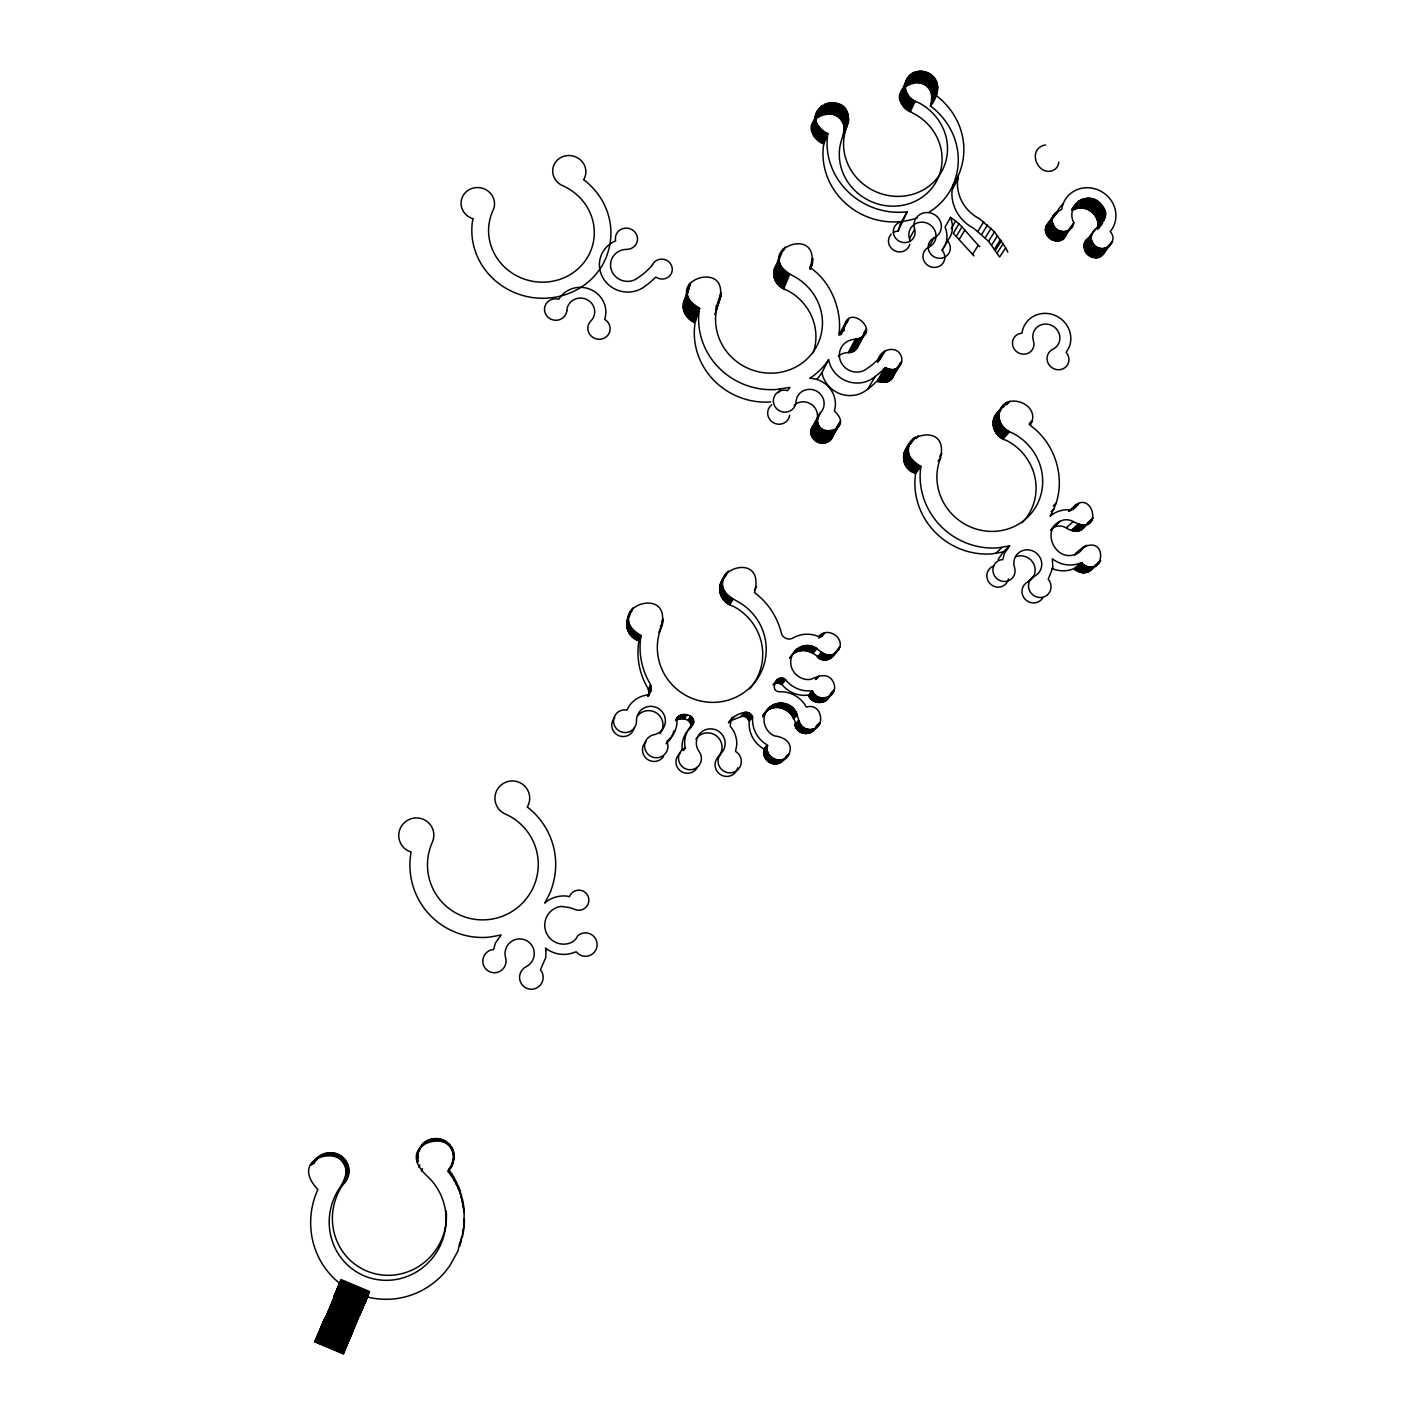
<?xml version="1.0" encoding="UTF-8"?>
<svg xmlns="http://www.w3.org/2000/svg" width="1425" height="1425" viewBox="0 0 1425 1425"><rect width="100%" height="100%" fill="white"/><g stroke="black" fill="none" stroke-linecap="round" stroke-linejoin="round"><path stroke-width="1.5" d="M460.132 1193.384L460.132 1190.516L454.237 1177.656L448.465 1169.284L448.18 1171.617C457.461 1183.178 462.858 1197.677 464.194 1212.408L460.132 1190.516M366.92 1296.857A78.696 76.523 -64.5 0 0 374.828 1298.478L378.961 1298.959A78.5 76.327 -64.5 0 0 445.259 1271.741L447.486 1268.82A16.815 16.316 -70.9 0 1 449.463 1266.38L458.013 1250.901L459.83 1242.137M459.812 1246.305L464.123 1227.103L464.105 1209.077M343.585 1286.187A78.696 76.523 -64.5 0 1 317.49 1190.285L317.917 1189.572C280.44 1149.904 370.09 1140.338 339.809 1187.72A59.797 58.14 -64.5 0 0 352.171 1268.891A59.797 58.14 -64.5 0 0 432.648 1257.794A59.797 58.14 -64.5 0 0 426.734 1175.732C387.012 1137.952 475.344 1123.47 448.18 1171.617M453.542 1160.146C458.886 1139.038 425.808 1129.704 419.039 1150.26M417.169 1161.642L418.255 1153.858L417.204 1155.817M446.239 1210.983A58.336 56.733 -64.5 0 1 374.615 1273.647A58.336 56.733 -64.5 0 1 342.73 1184.977C362.573 1164.635 330.832 1139.448 313.892 1161.108M458.387 1188.86L458.44 1186.099M1049.281 222.14C1035.939 232.845 1059.968 250.408 1066.363 234.697M1052.095 220.554C1051.133 214.106 1058.579 211.434 1061.803 209.279A27.627 25.899 31.9 0 1 1098.728 190.166A27.627 25.899 31.9 0 1 1110.788 230.779L1110.164 231.509C1120.032 242.125 1101.472 255.734 1093.545 244.209C1082.252 228.606 1116.879 222.264 1101.935 205.503C1090.553 188.385 1064.475 204.719 1073.809 222.71C1073.328 228.428 1067.325 232.524 1061.803 231.42C1049.691 231.562 1054.482 208.121 1045.54 230.725M641.125 635.692L640.912 636.405A72.034 70.573 30 0 0 650.174 683.875L651.189 689.86L648.322 696.255L649.141 692.301L647.965 688.418A71.197 69.789 30 0 1 638.81 641.482L641.125 635.692C597.574 608.867 676.234 581.222 660.488 629.458A54.738 53.633 30 0 0 691.428 698.108A54.738 53.633 30 0 0 761.431 671.496A54.738 53.633 30 0 0 736.155 600.691C691.178 575.985 767.273 544.403 754.52 592.586C767.843 602.383 777.444 617.096 781.363 633.145C782.539 637.919 788.47 640.555 792.763 638.133A28.785 28.09 37.5 0 1 818.52 636.53C828.958 624.613 849.745 641.553 835.371 653.131C826.144 659.882 819.143 648.197 811.163 645.917C801.26 643.316 790.447 651.652 790.733 661.966C790.358 672.333 800.743 681.203 810.932 679.298C817.576 676.252 827.07 672.493 832.289 680.259C842.317 696.202 817.897 704.769 811.217 690.769A28.785 28.09 37.5 0 1 785.692 679.903C777.248 671.549 767.879 692.532 780.294 691.713A28.927 28.34 40.4 0 1 805.855 706.177L806.372 707.103C823.24 701.777 826.571 731.702 808.723 729.457C797.056 728.656 799.657 714.62 793.369 708.35C786.368 700.762 772.671 701.581 766.988 710.327C760.808 718.77 764.833 731.933 774.416 735.87C781.826 736.689 791.178 740.786 790.234 749.817C787.473 767.933 763.675 759.258 766.632 744.616A28.927 28.34 40.4 0 1 752.649 717.007C748.802 707.94 737.081 714.37 731.72 718.396M1091.372 236.55C1072.01 243.782 1096.021 269.539 1104.785 251.602M1104.785 217.918L1097.41 228.356C1101.454 214.748 1083.891 202.368 1072.33 210.455L1079.188 200.765M456.374 1184.46L456.463 1181.806M839.111 333.432C841.926 311.202 831.701 282.239 810.736 268.078C823.027 221.801 748.57 251.548 792.745 275.684A53.812 51.442 23.3 0 1 817.825 343.995A53.812 51.442 23.3 0 1 749.229 368.843A53.812 51.442 23.3 0 1 718.61 302.545C733.822 256.233 656.854 282.186 699.622 308.334L699.426 309.029A70.805 67.705 23.3 0 0 776.518 389.488L789.931 387.333A25.597 24.581 26.8 0 0 787.758 390.521L787.526 390.593A11.382 10.937 25.6 0 0 773.365 400.3A11.382 10.937 25.6 0 0 786.475 412.092L787.063 412.003A11.382 10.937 25.6 0 0 795.827 403.168L795.934 402.26A14.214 13.662 26.8 0 1 796.058 400.817L797.02 397.379A14.214 13.662 26.8 0 1 817.647 391.75A14.214 13.662 26.8 0 1 820.426 412.751C804.484 440.093 858.099 433.343 834.373 410.952A25.597 24.581 26.8 0 0 810.754 378.391L809.721 378.355L813.479 375.773A70.627 67.527 23.3 0 0 826.055 363.286L828.602 359.688A28.322 27.057 27.7 0 0 846.86 381.152A28.322 27.057 27.7 0 0 874.469 377.091L875.253 376.432A66.868 63.804 26.1 0 0 884.177 368.648C887.152 367.062 892.923 371.872 896.931 368.273C900.725 366.207 902.702 361.469 901.58 357.319C898.142 344.102 878.798 348.876 877.8 361.629M833.126 432.256C833.251 452.562 800.369 439.737 813.889 424.775M1021.832 522.922A53.081 50.819 36.3 0 0 1006.317 440.343C992.815 437.35 987.685 417.133 1000.706 410.151M999.085 415.958C999.566 389.025 1043.528 402.598 1030.239 425.345C1054.874 442.926 1065.971 477.197 1055.23 505.697A15.069 14.375 39.8 0 0 1054.126 508.191L1050.118 516.277L1051.436 515.12A28.357 27.075 40.7 0 1 1070.959 509.954C1091.995 482.772 1106.067 539.167 1073.239 521.55A13.52 12.914 40.5 0 0 1060.36 521.176C1040.998 529.957 1054.785 561.129 1074.308 554.717A12.843 12.255 40.9 0 0 1082.644 547.627C1109.683 533.68 1103.93 582.38 1080.542 562.982A28.357 27.075 40.7 0 1 1052.327 558.778L1052.861 567.684L1048.194 579.262L1049.691 581.382A11.489 11.008 42 0 1 1045.113 596.398A11.489 11.008 42 0 1 1029.83 591.179A11.489 11.008 42 0 1 1034.425 576.181A14.214 13.627 40.7 0 0 1040.464 558.386A14.214 13.627 40.7 0 0 1022.669 550.584A14.214 13.627 40.7 0 0 1014.529 567.471A11.293 10.83 40.3 0 1 1007.439 581.097A11.293 10.83 40.3 0 1 993.439 573.491A11.293 10.83 40.3 0 1 1000.528 559.865L1002.737 559.687L1004.358 553.417L1009.577 545.918L998.266 547.823A70.662 67.598 36.3 0 1 920.764 467.168L920.96 466.474C878.21 440.343 954.02 413.838 939.645 460.542A53.705 51.371 36.3 0 0 970.959 527.161A53.705 51.371 36.3 0 0 1038.415 501.778A53.705 51.371 36.3 0 0 1012.569 433.093C1005.248 430.635 998.889 424.044 999.085 415.958L993.011 423.385M937.418 90.755L936.278 95.617A69.13 65.033 25.2 0 1 960.379 170.181L959.702 172.443A14.731 13.84 28.1 0 0 958.33 175.631L957.475 181.741A39.74 37.335 28.9 0 0 979.723 218.916L994.508 231.83L1005.676 247.808L999.602 257.034L988.558 241.235L973.934 228.463A39.294 36.961 28.9 0 1 951.936 191.662L953.04 184.805A14.571 13.698 28.1 0 1 954.144 182.471L954.821 180.245A68.364 64.357 25.2 0 0 931.006 106.447L930.383 106.091C937.668 97.702 941.729 82.222 931.148 74.83C926.001 70.858 918.555 70.039 912.819 73.192C899.763 79.782 904.982 99.643 918.217 102.475A52.529 49.412 25.2 0 1 943.19 168.506A52.529 49.412 25.2 0 1 876.713 192.09A52.529 49.412 25.2 0 1 846.361 127.983C859.97 82.988 786.743 108.14 827.765 134.11A69.13 65.033 25.2 0 0 903.414 212.147L907.084 211.791L899.709 225.328M930.383 106.091C941.818 61.881 870.479 90.042 913.14 113.252A51.941 48.913 25.2 0 1 937.81 178.57A51.941 48.913 25.2 0 1 872.064 201.94A51.941 48.913 25.2 0 1 842.068 138.51C856.283 94.317 782.539 118.809 823.864 143.925L827.961 133.451M858.919 342.445C859.026 348.68 852.773 353.311 846.877 352.652A16.672 15.96 27.7 0 0 838.31 356.072M882.164 354.184L880.935 356.125A68.917 65.746 25.6 0 1 867.576 368.167A16.975 16.227 27.7 0 1 840.946 362.093A16.975 16.227 27.7 0 1 853.985 339.364C887.045 335.089 844.74 297.932 844.117 330.636A28.322 27.057 27.7 0 0 839.111 333.414M920.96 466.474L915.723 473.385C897.608 467.827 902.613 446.559 914.743 437.546M789.112 753.95C784.89 759.382 778.531 766.721 770.729 762.945C763.942 760.398 760.416 749.479 767.737 745.257M813.069 353.044A52.832 50.57 23.3 0 0 786.76 290.094C775.521 287.28 769.019 272.228 777.64 263.358M749.639 688.916A54.114 53.028 30 0 0 732.984 606.159C720.801 603.167 714.762 586.441 724.452 577.535M716.062 310.721L716.348 305.716M454.094 1180.203L454.237 1177.656M660.772 625.379L660.577 627.481L663.053 621.193M639.023 640.769C627.926 638.008 622.725 623.01 630.242 614.211M682.272 750.245A25.899 25.525 37.7 0 1 690.697 727.658C692.853 719.554 681.043 716.152 675.806 720.694C677.783 710.897 695.934 713.373 693.405 723.562A26.22 25.81 37.5 0 0 685.176 748.089L683.43 750.637M453.399 1161.304L453.791 1156.94M453.631 1157.812L453.791 1155.8M1067.04 231.527L1066.577 234.074M453.168 1162.462L453.702 1158.08M453.56 1156.655L453.738 1154.678M452.883 1163.602L453.346 1160.342M453.435 1155.497L453.595 1153.538M451.547 1176.106L451.761 1173.666M452.509 1164.706L453.061 1161.446M453.221 1154.339L453.399 1152.415M452.081 1165.81L452.705 1162.533M452.936 1153.217L453.114 1151.329M451.583 1166.861L452.277 1163.602M1105.515 248.449L1105.016 250.996M452.598 1152.112L452.776 1150.242M451.03 1167.894L451.796 1164.635M452.188 1151.026L452.366 1149.191M449.712 1169.854L449.979 1167.556L449.249 1168.429M451.689 1149.975L451.903 1148.158M448.75 1172.187L449.035 1169.836M451.155 1148.96L451.369 1147.161M686.031 297.558C678.728 306.731 686.547 319.574 695.079 322.887A69.522 66.547 23.3 0 0 770.765 401.939M450.532 1147.98L450.781 1146.199M449.873 1147.036L450.122 1145.29M449.142 1146.145L449.409 1144.418M893.831 373.938C893.065 383.254 881.897 382.595 876.5 381.419A65.657 62.736 26.1 0 1 867.754 389.078L866.97 389.72A27.805 26.594 27.7 0 1 839.842 393.71A27.805 26.594 27.7 0 1 821.922 372.637L828.602 359.688M448.358 1145.308L448.643 1143.598M447.521 1144.507L447.842 1142.832M463.107 1229.757L462.555 1236.829M446.648 1143.776L446.969 1142.102M314.854 1341.816L343.282 1353.714L351.067 1335.225L322.602 1323.326L314.854 1341.869L318.434 1334.174M337.155 1290.142L337.868 1288.307L334.75 1295.111L362.947 1306.974L362.288 1308.542L333.984 1296.697L337.422 1288.253L341.109 1279.614L369.467 1291.495L351.761 1333.533L323.35 1321.616L322.869 1322.721L351.316 1334.619L352.118 1332.696M445.722 1143.099L446.078 1141.443M444.76 1142.476L445.134 1140.837M323.065 1323.148L324.918 1318.232L323.35 1321.616M443.745 1141.924L444.155 1140.303M442.712 1141.443L443.139 1139.822M731.078 719.233L730.17 726.233A26.22 25.81 37.5 0 1 736.743 745.061L735.532 751.385L737.687 752.952A11.721 11.543 41.1 0 1 738.186 769.375A11.721 11.543 41.1 0 1 721.727 769.625A11.721 11.543 41.1 0 1 721.228 753.202A14.499 14.286 37.5 0 0 721.21 733.483A14.499 14.286 37.5 0 0 701.456 732.058A14.499 14.286 37.5 0 0 699.158 751.616A11.525 11.364 37.2 0 1 696.789 767.576A11.525 11.364 37.2 0 1 680.74 765.011A11.525 11.364 37.2 0 1 683.127 749.051L685.176 748.089M893.404 232.453A10.901 10.331 26.9 0 1 895.951 231.402L898.088 231.242L899.175 227.305M898.088 231.242L907.084 211.791M915.723 473.385L915.527 474.062A69.861 66.886 36.3 0 0 992.121 553.826L1003.325 551.938L1009.577 545.918M441.643 1141.015L442.088 1139.412M683.394 304.006L688.667 285.891M683.216 307.016L689.629 284.092M687.224 293.461L690.181 283.237M823.864 143.925L823.668 144.584A68.364 64.357 25.2 0 0 898.462 221.783L902.078 221.427A68.186 64.196 25.2 0 0 917.166 217.882M683.288 308.032L690.804 282.417M683.43 309.047L687.545 294.922M683.626 310.027L687.741 295.937M683.893 311.024L688.008 296.934M684.214 311.986L688.346 297.914M684.606 312.93L688.738 298.876M685.051 313.856L689.201 299.82M685.567 314.747L689.718 300.728M686.137 315.62L690.288 301.619M440.557 1140.659L441.037 1139.074M686.743 316.439L690.929 302.456M687.42 317.241L691.606 303.276M688.132 317.989L692.336 304.042M791.587 655.375C799.924 646.451 813.176 651.243 820.283 659.027C829.653 663.427 835.46 653.077 839.752 646.932M688.898 318.701L693.12 304.754M689.718 319.36L693.939 305.431M690.555 319.966L694.812 306.054M691.446 320.536L695.721 306.624M692.372 321.035L696.647 307.141M693.316 321.498L697.609 307.586M694.296 321.89L698.606 307.996M695.293 322.21L699.622 308.334M439.452 1140.392L439.951 1138.807M324.864 1318.374L353.24 1330.059L324.757 1318.481M660.113 629.547L658.956 632.468M418.754 1151.632L420.037 1148.443M716.419 306.731L721.139 292.588M716.383 308.744L721.157 293.603M716.258 309.742L720.961 295.652M438.312 1140.178L438.847 1138.593M715.813 311.701L720.783 296.649M437.172 1140.036L437.724 1138.468M627.356 619.786L630.046 612.465M626.893 621.852L631.026 610.577M629.618 615.066L631.613 609.668M626.768 622.885L628.71 617.595M626.697 623.936L628.639 618.664M630.919 612.412L632.237 608.813M626.697 625.005L628.639 619.733M631.596 611.61L632.932 608.012M812.464 124.278L817.54 110.865M436.032 1139.982L436.62 1138.397M626.768 626.056L628.71 620.801M811.894 128.125L819.161 108.407M811.894 129.105L820.497 106.964M626.893 627.107L628.853 621.852M812.125 131.064L815.937 119.451M817.238 117.064L821.245 106.305M627.107 628.14L629.066 622.903M812.321 132.026L816.293 121.428M818.003 116.458L822.029 105.699M812.588 132.988L816.561 122.39M818.823 115.906L822.866 105.147M627.374 629.173L629.333 623.954M812.927 133.932L816.899 123.334M819.678 115.407L824.612 104.185M813.319 134.841L817.291 124.278M627.695 630.188L629.672 624.969M813.764 135.749L817.736 125.186M821.495 114.57L825.556 103.793M814.281 136.622L818.253 126.059M822.439 114.249L826.5 103.455M823.401 113.964L827.48 103.17M628.104 631.168L630.064 625.967M814.833 137.459L818.823 126.914M815.438 138.278L819.446 127.733M824.38 113.751L828.477 102.956M825.396 113.59L829.493 102.796M628.55 632.13L630.527 626.947M816.115 139.044L820.123 128.517M826.393 113.501L830.508 102.707M816.828 139.775L820.836 129.265M629.066 633.074L631.061 627.891M817.576 140.469L821.602 129.96M827.426 113.466L831.541 102.671M828.442 113.501L832.574 102.707M818.377 141.128L822.403 130.619M829.457 113.59L833.607 102.796M629.654 633.965L631.631 628.799M819.215 141.716L823.258 131.225M830.472 113.733L834.64 102.938M630.277 634.82L632.272 629.672M820.087 142.268L824.131 131.777M831.488 113.947L835.656 103.152M820.996 142.767L825.057 132.276M832.467 114.214L836.653 103.437M434.874 1139.982L435.48 1138.415M630.972 635.657L632.967 630.509M821.922 143.213L826.001 132.721M833.447 114.552L837.633 103.758M822.884 143.604L826.963 133.113M773.828 271.302L782.183 250.07M834.409 114.926L838.613 104.15M631.702 636.423L633.715 631.293M773.65 273.297L783.465 248.484M835.335 115.372L839.539 104.595M773.668 274.295L779.404 259.617M836.243 115.87L840.465 105.094M773.882 276.308L779.493 260.65M783.465 250.818L784.926 247.095M837.098 116.422L841.338 105.646M632.486 637.171L634.499 632.023M774.078 277.287L779.831 262.663M774.345 278.267L780.116 263.661M837.936 117.01L842.193 106.252M774.683 279.229L780.455 264.64M838.737 117.652L842.994 106.911M633.306 637.848L635.336 632.718M775.075 280.173L780.847 265.584M839.503 118.346L843.76 107.605M764.744 712.91C775.681 700.281 796.415 711.449 795.631 727.16C799.407 735.834 813.533 735.442 816.365 726.251M775.521 281.081L781.31 266.528M840.198 119.077L844.473 108.353M776.037 281.972L781.826 267.437M634.178 638.471L636.227 633.359M840.875 119.86L845.15 109.119M776.607 282.827L782.414 268.31M841.48 120.662L845.755 109.939M777.231 283.664L783.038 269.147M842.05 121.499L846.325 110.794M635.087 639.059L637.135 633.947M842.549 122.372L846.842 111.667M777.89 284.448L783.714 269.948M842.994 123.263L847.305 112.575M421.444 1171.012L422.388 1168.696M336.959 1290.676L335.855 1293.348M778.62 285.196L784.462 270.697M843.386 124.189L847.697 113.519M636.031 639.576L638.097 634.463M843.725 125.133L848.035 114.463M779.368 285.891L785.228 271.427M843.992 126.077L848.303 115.425M715.493 312.645L714.691 314.48M844.348 128.018L848.516 116.405M433.734 1140.071L434.376 1138.486M780.188 286.55L786.048 272.086M844.419 128.998L848.73 118.382M636.993 640.039L639.077 634.944M844.437 129.978L848.748 119.362M781.025 287.155L786.921 272.709M844.277 131.937L848.712 120.359M843.208 135.66L848.409 122.301M781.915 287.725L787.811 273.279M339.934 1283.961L338.883 1286.526M638.008 640.431L640.092 635.336M782.824 288.224L788.738 273.796M783.768 288.669L789.699 274.241M335.534 1294.149L331.402 1304L359.296 1315.667M650.922 690.84L647.876 694.901A26.202 25.846 28.6 0 0 626.947 710.149L624.684 709.775A11.507 11.364 24.9 0 0 613.534 721.388A11.507 11.364 24.9 0 0 625.361 732.557A11.507 11.364 24.9 0 0 636.494 720.925A14.499 14.303 28.6 0 1 649.675 706.355A14.499 14.303 28.6 0 1 665.243 718.717A14.499 14.303 28.6 0 1 653.915 734.748A11.721 11.578 31.8 0 0 644.848 748.392A11.721 11.578 31.8 0 0 658.671 757.548A11.721 11.578 31.8 0 0 667.719 743.886L666.847 741.392L671.496 736.939A26.202 25.846 28.6 0 0 676.875 717.897L678.336 716.526M338.313 1287.933L336.407 1292.511M343.282 1353.714L345.473 1348.513M362.288 1308.542L365.904 1299.956L365.121 1301.844M346.382 1346.322L354.469 1327.138L326.503 1315.435L324.455 1320.102M335.712 1294.149L330.938 1305.086L358.833 1316.753M353.222 1330.113L352.688 1331.36L324.312 1319.461M323.582 1321.1L352.011 1332.998L351.298 1334.655M352.705 1331.342L324.686 1318.659M432.577 1140.232L433.253 1138.646M343.318 1353.625L314.943 1341.584M365.815 1300.17L337.422 1288.253M331.277 1304.677L329.727 1308.31M324.562 1320.334L330.475 1306.173L358.37 1317.84M326.503 1315.435L329.549 1308.346L357.461 1320.031M811.27 262.022L812.856 258.352M809.792 267.722L812.945 259.368M809.738 268.719L812.909 261.398M810.219 268.88L812.606 263.411M1051.597 568.29A28.037 26.79 40.7 0 0 1073.488 568.807C1078.476 572.868 1090.25 575.54 1093.438 566.277M323.261 1323.362L323.903 1321.883M810.469 268.987L812.357 264.391M340.183 1283.925L331.544 1303.697L332.114 1302.682M322.638 1324.787L318.951 1333.105M431.454 1140.445L432.149 1138.86M367.614 1296.554L359.243 1315.756L367.899 1296.002M332.043 1302.878L340.094 1284.566M661.556 622.582L663.124 619.056M661.556 623.633L663.124 620.124M418.879 1167.182L419.894 1164.938M334.75 1295.111L334.002 1296.697M324.188 1320.708L323.137 1323.006M660.381 628.514L662.732 623.295M900.725 93.053L907.191 78.517M659.401 631.524L662.465 624.328M900.208 95.903L908.954 76.184M900.155 96.864L910.379 74.848M900.19 97.844L905.107 86.907M900.262 98.824L905.196 87.887M906.158 85.304L911.964 73.69M900.422 99.786L905.338 88.867M907.814 84.271L912.819 73.192M900.618 100.748L905.552 89.846M900.903 101.692L905.837 90.808M908.687 83.826L913.71 72.746M430.332 1140.748L431.062 1139.163M901.223 102.636L906.175 91.752M909.595 83.434L914.618 72.354M910.539 83.095L915.562 72.016M901.615 103.544L906.567 92.678M902.078 104.435L907.012 93.569M911.501 82.828L916.542 71.749M912.463 82.614L917.522 71.535M902.577 105.307L907.529 94.46M913.461 82.472L918.519 71.375M903.147 106.145L908.099 95.297M914.458 82.365L919.535 71.286M903.753 106.946L908.723 96.116M1085.672 524.881L1085.066 526.092M904.412 107.712L909.399 96.882M915.473 82.347L920.568 71.25M916.489 82.365L921.583 71.286M905.124 108.443L910.112 97.63M917.504 82.454L922.616 71.375M905.89 109.137L910.878 98.325M918.502 82.614L923.632 71.517M906.674 109.778L911.679 98.966M919.517 82.81L924.647 71.731M907.511 110.366L912.517 99.572M920.497 83.095L925.644 72.016M908.384 110.918L913.407 100.124M921.458 83.416L926.624 72.337M909.275 111.417L914.316 100.623M429.246 1141.122L429.994 1139.519M778.62 392.659L780.277 389.096M922.42 83.808L927.586 72.728M910.219 111.862L915.242 101.068M923.347 84.235L928.512 73.174M924.237 84.734L929.421 73.672M925.11 85.268L930.293 74.225M925.929 85.874L931.148 74.83M926.731 86.515L931.95 75.472M927.479 87.192L932.698 76.166M928.192 87.922L933.428 76.897M928.851 88.688L934.087 77.68M929.474 89.49L934.711 78.482M930.026 90.327L935.281 79.337M930.543 91.2L935.798 80.21M930.988 92.091L936.243 81.1M428.159 1141.567L428.943 1139.947M931.38 92.999L936.653 82.027M931.718 93.925L936.991 82.971M931.986 94.887L937.258 83.932M932.199 95.831L937.472 84.894M932.36 96.811L937.632 85.874M932.431 97.773L937.721 86.854M932.413 99.714L937.739 87.833M932.306 100.676L937.597 89.793M930.863 105.236L936.546 93.516M417.365 1162.8L418.398 1160.663M952.791 185.642L951.847 187.566A68.186 64.196 25.2 0 1 929.207 212.093M648.428 689.326L650.655 684.802M648.785 690.288L651.011 685.763M427.126 1142.066L427.91 1140.445M649.016 691.285L651.243 686.779M649.141 692.301L651.35 687.812M649.123 693.334L651.332 688.845M647.93 696.469L651.189 689.86M426.111 1142.636L426.93 1140.997M829.207 696.219C826.144 708.474 800.547 700.227 812.464 690.608M417.026 1160.484L418.077 1158.418M416.973 1159.309L418.006 1157.278M425.131 1143.278L425.968 1141.621M838.933 335.053L846.45 321.088M839.913 334.946L847.679 319.912M840.875 333.575L848.142 319.574M840.875 334.145L843.849 328.373M846.61 323.137L848.605 319.253M840.91 334.715L843.885 328.943M416.973 1158.151L418.024 1156.138M424.187 1143.972L425.06 1142.298M417.062 1156.975L418.095 1154.998M423.296 1144.72L424.187 1143.028M720.943 582.647L724.933 575.041M720.231 584.606L726.127 573.313M723.74 578.283L726.803 572.512M719.981 585.622L723.009 579.922M725.485 575.593L727.534 571.746M719.785 586.655L722.813 580.955M725.218 576.822L728.317 571.033M719.661 587.688L722.689 582.006M422.441 1145.522L423.368 1143.812M719.607 588.739L722.618 583.074M719.607 589.79L722.635 584.125M417.436 1154.66L418.469 1152.736M719.678 590.823L722.707 585.194M719.821 591.874L722.849 586.245M848.303 352.581L855.445 339.292M909.506 238.741L914.583 229.3A13.894 13.128 27.5 0 1 922.688 213.216A13.894 13.128 27.5 0 1 940.144 220.875A13.894 13.128 27.5 0 1 934.07 237.85A11.222 10.616 28.3 0 0 929.456 252.154A11.222 10.616 28.3 0 0 944.437 257.302A11.222 10.616 28.3 0 0 949.05 242.998L947.589 240.932L950.635 235.891A25.098 23.708 27.5 0 0 950.493 217.544L945.024 227.109A24.813 23.459 27.5 0 1 945.149 245.26L942.139 250.248L943.582 252.278A11.097 10.509 28.3 0 1 939.022 266.439A11.097 10.509 28.3 0 1 924.202 261.363A11.097 10.509 28.3 0 1 928.779 247.202A13.733 12.985 27.5 0 0 934.782 230.405A13.733 12.985 27.5 0 0 917.54 222.834A13.733 12.985 27.5 0 0 909.506 238.741A10.901 10.331 26.9 0 1 910.005 241.448M848.89 352.563L856.033 339.292M421.657 1146.377L422.584 1144.649M720.035 592.907L723.063 587.278M849.46 352.527L856.621 339.239M850.03 352.456L857.191 339.168M720.302 593.922L723.33 588.311M850.582 352.349L858.331 338.936M851.687 352.064L858.883 338.776M418.095 1152.415L419.128 1150.545M420.909 1147.285L421.853 1145.54M720.64 594.92L723.668 589.327M852.221 351.868L859.97 338.366M811.538 428.587L819.678 413.606M853.254 351.423L860.486 338.117M418.54 1151.329L419.538 1149.476M420.232 1148.247L421.194 1146.466M811.11 430.225L820.426 412.751M853.753 351.156L861.484 337.547M864.138 332.827L866.24 328.979M419.591 1149.227L420.589 1147.428M721.032 595.899L724.078 590.324M810.985 431.347L817.522 418.861M854.697 350.55L866.222 329.549M810.95 431.917L817.451 420.001M855.962 349.446L865.955 331.241M810.967 432.488L817.469 420.589M856.71 348.626L865.634 332.328M721.495 596.861L724.541 591.286M811.074 433.61L817.505 421.159M811.181 434.18L817.683 422.317M722.012 597.788L725.076 592.23M811.306 434.732L817.808 422.887M811.466 435.284L817.968 423.439M811.644 435.836L818.164 423.991M722.6 598.678L725.663 593.121M811.876 436.371L818.627 425.077M812.392 437.404L818.912 425.594M723.223 599.533L726.287 593.993M812.678 437.903L819.215 426.093M952.577 186.479L958.33 175.631M813.016 438.383L819.553 426.592M952.345 188.189L957.974 177.341M723.918 600.353L726.982 594.813M813.354 438.847L819.892 427.055M952.31 189.062L957.849 179.105M813.728 439.292L820.283 427.518M814.12 439.719L820.675 427.945M724.648 601.118L727.73 595.597M814.548 440.129L821.103 428.373M814.975 440.521L821.548 428.765M815.438 440.877L822.011 429.139M725.432 601.849L728.513 596.345M815.919 441.216L822.51 429.477M816.4 441.536L823.009 429.798M726.251 602.526L729.351 597.022M816.917 441.839L823.525 430.101M817.433 442.088L824.06 430.368M817.968 442.338L824.594 430.617M727.124 603.167L730.223 597.663M818.52 442.552L825.146 430.831M928.779 247.202L934.07 237.85M819.072 442.73L825.716 431.027M728.015 603.737L731.15 598.233M819.642 442.89L826.286 431.187M820.212 443.015L826.874 431.312M728.959 604.253L732.094 598.767M820.782 443.122L827.462 431.419M821.352 443.175L828.05 431.472M821.94 443.228L828.637 431.526M729.921 604.717L733.073 599.23M822.528 443.228L829.225 431.526M823.098 443.211L829.831 431.508M823.668 443.157L830.401 431.454M824.256 443.086L830.989 431.383M824.808 442.961L831.577 431.258M825.378 442.837L832.129 431.116M825.93 442.658L832.699 430.956M826.464 442.463L833.251 430.76M826.981 442.249L833.785 430.528M827.498 441.999L834.818 429.994M951.188 228.606L955.605 220.982L950.279 217.188M998.159 559.348L1003.325 551.938M828.477 441.412L840.02 421.533M829.386 440.735L839.877 422.673M830.597 439.559L839.45 424.329M831.292 438.668L839.022 425.398M942.139 250.248L947.589 240.932M877.568 362.093L882.734 353.293M877.925 361.79L884.141 351.708M955.605 220.982L958.883 223.814L953.325 233.308L974.005 255.912M879.082 360.703L885.424 350.746M956.371 236.318L961.964 226.86L958.883 223.814M867.754 389.078L875.253 376.432M959.185 239.525L964.814 230.102L961.964 226.86M885.281 367.436L877.818 380.386L885.513 367.597M878.281 380.689L885.976 367.917M878.744 380.974L886.439 368.184M879.225 381.223L886.938 368.452M879.724 381.455L887.437 368.683M880.223 381.651L887.953 368.897M754.359 590.413L756.639 586.673M880.739 381.829L888.47 369.075M675.877 719.946L677.57 717.167M881.256 381.989L889.004 369.235M881.79 382.114L889.538 369.36M676.626 720.124L679.173 715.956M882.324 382.221L890.643 369.538M883.393 382.327L891.177 369.592M677.498 719.661L680.063 715.475M883.928 382.345L891.729 369.609M884.48 382.345L892.282 369.592M678.425 719.269L680.99 715.083M885.014 382.31L892.834 369.556M977.871 231.313L983.713 221.819M885.548 382.238L893.902 369.396M886.582 382.025L894.437 369.271M679.369 718.984L681.952 714.78M887.098 381.882L895.47 368.95M888.096 381.508L895.969 368.754M888.577 381.277L896.45 368.523M680.348 718.788L682.949 714.584M889.04 381.045L900.707 362.36M889.93 380.475L901.598 362.093M891.124 379.46L901.295 363.108M981.647 234.412L987.507 224.936M681.346 718.681L683.947 714.495M682.361 718.681L684.962 714.495M972.438 254.558L978.227 245.296L964.814 230.102M683.359 718.788L685.977 714.602M985.209 237.726L991.123 228.285M684.338 718.984L686.975 714.798M988.558 241.235L994.508 231.83M991.693 244.94L997.678 235.57M687.937 720.266L690.608 716.098M763.426 714.566L762.856 715.457L769.838 707.174M688.685 720.836L691.374 716.668M994.579 248.805L1000.599 239.489M689.362 721.495L692.051 717.345M995.523 250.016L1001.561 240.718M689.932 722.261L692.639 718.111M997.215 252.848L1003.271 243.586M690.377 723.081L693.084 718.948M690.715 723.971L693.423 719.839M690.911 724.88L693.619 720.765M690.965 725.806L693.69 721.709M690.893 726.75L693.619 722.653M690.697 727.658L693.405 723.562M1046.199 226.237L1055.391 212.984M1045.986 226.842L1055.907 212.574M1045.665 228.107L1056.994 211.826M1045.523 229.407L1052.149 219.236M1053.146 217.9L1058.187 211.238M1045.612 231.367L1052.202 221.89M1045.736 232.026L1052.469 223.208M1046.092 233.308L1052.683 223.85M1046.324 233.949L1052.915 224.491M1046.609 234.555L1053.2 225.114M1046.93 235.161L1053.877 226.29M1047.66 236.283L1054.268 226.86M1048.087 236.835L1054.696 227.394M1048.551 237.334L1055.159 227.911M821.922 372.637L819.428 376.164A69.344 66.387 23.3 0 1 816.988 379.157M1049.032 237.815L1055.658 228.41M1049.548 238.278L1056.174 228.873M1050.082 238.705L1056.727 229.3M1050.653 239.097L1057.297 229.692M1072.17 208.887L1075.59 204.042M1051.24 239.453L1057.902 230.048M1071.76 209.742L1078.387 201.317M1051.846 239.774L1058.508 230.369M1073.168 209.938L1080.043 200.248M1052.487 240.059L1059.149 230.654M1074.023 209.493L1080.916 199.785M1053.128 240.291L1059.79 230.903M1074.931 209.101L1081.824 199.393M1075.857 208.763L1082.768 199.055M1053.77 240.504L1060.449 231.117M1076.819 208.478L1083.73 198.77M904.679 451.084L913.942 438.188M1054.447 240.683L1061.126 231.295M1077.781 208.264L1084.71 198.538M904.305 452.028L909.399 444.885M1055.106 240.807L1061.803 231.42M904.002 452.99L909.097 445.865M1078.778 208.103L1085.707 198.378M903.771 453.987L908.865 446.862M910.415 444.19L915.58 436.958M1055.783 240.896L1062.48 231.509M1079.776 207.997L1086.723 198.289M903.592 454.985L908.687 447.86M1056.459 240.932L1063.852 231.562M1080.773 207.961L1087.738 198.253M903.486 456L908.58 448.893M916.239 438.419L918.306 435.516M1057.813 240.896L1064.528 231.527M903.432 457.015L908.527 449.926M1058.472 240.825L1065.205 231.438M1081.789 207.997L1088.753 198.271M1059.131 240.7L1065.864 231.331M1082.804 208.086L1089.769 198.36M903.468 458.031L908.544 450.959M1059.79 240.54L1066.523 231.171M1060.414 240.344L1067.788 230.725M1083.802 208.228L1090.802 198.52M903.539 459.064L908.633 451.992M1061.625 239.827L1073.809 222.71M1084.799 208.442L1091.799 198.716M903.699 460.079L908.794 453.025M1062.765 239.168L1073.399 224.633M903.913 461.094L909.007 454.041M1085.797 208.709L1092.797 199.001M1084.71 526.662C1080.667 532.986 1071.6 531.846 1066.292 527.838A13.377 12.772 40.5 0 0 1053.538 527.464L1052.612 527.945M1086.758 209.03L1093.777 199.322M904.198 462.074L909.293 455.038M1087.72 209.422L1094.756 199.714M904.537 463.054L909.631 456.036M1088.647 209.849L1095.683 200.159M904.946 464.016L910.041 456.998M1089.537 210.348L1096.591 200.658M905.392 464.96L910.522 457.942M1090.41 210.9L1097.482 201.21M1091.247 211.488L1098.319 201.816M905.926 465.868L911.038 458.868M1092.049 212.147L1099.138 202.475M906.496 466.741L911.626 459.758M1092.815 212.824L1099.904 203.169M1093.527 213.572L1100.634 203.918M907.119 467.578L912.267 460.596M1094.204 214.338L1101.311 204.683M907.814 468.38L912.944 461.415M1094.81 215.139L1101.935 205.503M908.527 469.128L913.692 462.181M1095.38 215.994L1102.505 206.358M1095.896 216.867L1103.039 207.248M909.31 469.84L914.476 462.893M1096.359 217.758L1103.502 208.157M1096.769 218.684L1103.912 209.083M910.13 470.517L915.295 463.57M1097.107 219.628L1104.25 210.045M1097.393 220.59L1104.535 211.007M910.985 471.123L916.15 464.194M1097.624 221.552L1104.767 211.987M911.875 471.693L917.059 464.764M1097.784 222.532L1104.927 212.984M1097.873 223.511L1105.034 213.964M1097.909 224.509L1105.07 214.961M912.802 472.209L917.985 465.28M1084.55 243.426L1094.97 229.389M1097.873 225.488L1105.034 215.959M1084.211 244.673L1095.504 229.015M1097.784 226.45L1104.945 216.938M1084.033 245.973L1091.122 235.998M913.746 472.655L918.965 465.743M1084.033 247.291L1091.033 237.316M1097.125 229.3L1104.286 219.806M1098.408 228.802L1102.54 223.297M1084.104 247.95L1091.229 239.311M914.725 473.047L919.944 466.135M1084.354 249.25L1091.372 239.97M1084.55 249.892L1091.568 240.611M1084.781 250.533L1091.799 241.252M1085.048 251.138L1092.067 241.876M1085.351 251.744L1092.387 242.499M1085.707 252.332L1092.726 243.087M1086.082 252.902L1093.117 243.657M728.478 722.885L732.45 717.666M1086.491 253.436L1093.545 244.209M728.567 722.546L733.269 717.024M1086.937 253.953L1093.99 244.726M730.099 721.175L734.16 716.49M1087.418 254.452L1094.471 245.225M1087.934 254.915L1094.988 245.688M1088.468 255.342L1095.54 246.133M1089.021 255.752L1096.092 246.525M1089.608 256.108L1096.68 246.899M1090.214 256.447L1097.303 247.238M1090.837 256.732L1097.927 247.54M1091.479 256.999L1098.568 247.79M1092.12 257.213L1099.227 248.021M1092.779 257.391L1099.904 248.199M939.681 456.392L941.872 453.577M1093.456 257.533L1100.563 248.342M1094.115 257.622L1101.935 248.502M1095.469 257.693L1102.612 248.52M1096.146 257.676L1103.306 248.484M938.06 461.023L940.785 457.514M1096.822 257.604L1104.642 248.306M1098.123 257.355L1105.942 247.968M1099.388 256.928L1108.971 245.118M1100.563 256.357L1112.444 241.11M730.972 720.658L740.804 716.739L744.099 712.536M1102.166 255.235L1111.767 242.945M740.804 716.739L745.043 712.304M741.73 716.526L746.005 712.233M789.61 657.816L796.237 649.747M742.674 716.437L746.967 712.286M789.86 658.012L792.407 654.788M793.155 653.986L797.038 649.07M793.992 653.363L797.893 648.446M794.883 652.793L798.784 647.876M743.636 716.49L747.911 712.482M795.791 652.294L799.71 647.36M796.753 651.848L800.672 646.897M744.58 716.686L748.837 712.803M797.733 651.457L801.669 646.505M798.73 651.136L802.685 646.184M745.489 717.007L746.344 717.452L749.692 713.266M799.746 650.869L803.718 645.917M777.32 679.618L773.045 684.855L776.892 682.717L781.915 684.481A28.447 27.77 37.6 0 0 807.156 695.204L808.385 695.044M774.363 683.644L778.05 679.066M800.797 650.673L804.769 645.721M764.156 749.087L763.07 748.463A28.589 28.019 40.5 0 1 749.247 721.157L747.127 718.022L750.494 713.836M775.147 683.198L778.852 678.621M801.848 650.53L805.82 645.578M776.002 682.896L779.707 678.3M747.822 718.681L751.189 714.495M776.892 682.717L780.615 678.122M802.898 650.477L806.888 645.525M777.801 682.682L781.523 678.086M803.949 650.477L807.975 645.525M737.776 767.737A11.578 11.4 41.3 0 1 721.121 774.986A11.578 11.4 41.3 0 1 718.2 756.942L721.228 753.202M748.41 719.447L751.794 715.261M995.077 415.726L1004.393 404.326M778.727 682.771L782.45 678.193M805.018 650.53L809.044 645.578M994.205 417.507L1006.014 403.097M993.848 418.451L999.94 410.952M1003.164 407.123L1006.869 402.562M993.546 419.395L999.638 411.932M748.891 720.284L752.293 716.116M993.314 420.375L999.406 412.912M1006.228 404.7L1008.704 401.672M779.6 683.02L783.34 678.425M806.069 650.673L810.113 645.721M993.154 421.373L999.228 413.909M1007.19 404.344L1009.666 401.316M749.247 721.157L752.649 717.007M993.047 422.388L999.139 414.924M780.455 683.377L784.195 678.799M807.12 650.869L811.163 645.917M993.029 424.401L999.121 416.991M993.136 425.416L999.21 418.006M781.221 683.875L784.979 679.298M808.153 651.136L812.214 646.184M818.769 638.24L822.1 634.428M993.278 426.431L999.37 419.021M820.533 637.1L823.953 633.413M993.51 427.429L999.602 420.037M781.915 684.481L785.692 679.903M809.168 651.457L813.248 646.522M821.815 636.548L824.612 633.145M993.795 428.426L999.887 421.034M810.166 651.848L814.245 646.914M994.133 429.388L1000.225 422.032M994.543 430.35L1000.635 422.993M811.146 652.294L815.243 647.36M995.006 431.276L1001.116 423.92M995.523 432.167L1001.633 424.828M812.072 652.81L816.187 647.876M996.093 433.04L1002.22 425.719M812.998 653.363L817.113 648.446M996.734 433.877L1002.862 426.556M997.411 434.678L1003.556 427.357M998.141 435.427L1004.287 428.123M764.067 713.711L769.055 707.887M767.077 710.772L770.676 706.497M998.907 436.139L1005.07 428.836M763.07 715.938L765.439 713.123M767.933 710.167L771.548 705.892M762.678 716.918L765.029 714.121M768.841 709.614L772.457 705.322M999.727 436.798L1005.89 429.513M769.767 709.116L773.401 704.823M770.747 708.688L774.381 704.377M1000.582 437.404L1006.745 430.118M771.727 708.314L775.396 704.003M1001.454 437.974L1007.653 430.688M772.742 707.993L776.411 703.701M1002.381 438.472L1008.579 431.205M773.775 707.762L777.462 703.451M817.255 657.139L821.423 652.258M1003.325 438.918L1009.541 431.668M774.826 707.584L778.531 703.273M817.808 657.584L821.993 652.721M775.895 707.459L779.6 703.148M818.395 658.012L822.581 653.131M819.001 658.386L823.187 653.523M776.963 707.423L780.668 703.113M819.624 658.724L823.828 653.861M778.014 707.441L781.755 703.131M820.283 659.027L824.487 654.164M820.942 659.276L825.164 654.431M779.083 707.53L782.824 703.22M821.619 659.49L825.841 654.645M780.152 707.673L783.892 703.38M822.314 659.668L826.536 654.823M1029.438 423.581L1032.021 420.624M781.203 707.904L784.961 703.594M823.009 659.793L827.248 654.948M1029.206 424.561L1031.789 421.622M823.721 659.882L827.961 655.055M782.236 708.189L786.012 703.879M824.416 659.935L828.673 655.09M825.128 659.935L829.386 655.09M825.841 659.882L830.098 655.055M783.251 708.528L787.027 704.235M826.536 659.793L830.811 654.966M827.23 659.668L831.505 654.823M827.907 659.49L832.2 654.645M784.231 708.938L788.043 704.645M828.566 659.276L832.877 654.431M829.225 659.009L833.536 654.164M835.175 652.543L839.539 647.609M829.849 658.724L834.159 653.861M785.211 709.418L789.022 705.126M830.472 658.386L839.307 648.268M831.612 657.584L838.684 649.551M786.137 709.935L789.967 705.66M787.045 710.523L790.875 706.248M815.403 679.529L818.164 676.465M816.044 679.262L818.823 676.198M787.9 711.164L791.748 706.907M788.738 711.859L792.585 707.602M789.503 712.607L793.369 708.35M790.234 713.391L794.117 709.151M790.928 714.228L794.794 709.988M808.474 695.311L812.553 690.876M808.759 695.97L812.856 691.535M791.552 715.101L795.435 710.879M809.097 696.593L813.176 692.176M792.122 716.009L796.023 711.805M809.471 697.217L813.55 692.782M809.863 697.805L813.96 693.387M792.638 716.953L796.539 712.749M810.308 698.357L814.405 693.957M793.102 717.915L797.002 713.729M810.789 698.909L814.886 694.492M764.085 749.354L767.665 745.524M763.925 750.031L767.487 746.219M811.288 699.408L815.403 695.008M763.8 750.743L767.363 746.932M793.493 718.913L797.394 714.744M811.822 699.889L815.955 695.489M763.711 751.438L767.291 747.644M763.693 752.151L767.256 748.357M812.392 700.316L816.525 695.934M763.693 752.863L767.273 749.087M812.98 700.726L817.113 696.344M763.764 753.576L767.327 749.799M813.604 701.1L817.736 696.718M763.853 754.288L767.434 750.512M814.245 701.421L818.377 697.057M763.996 755.001L767.576 751.224M814.886 701.706L819.037 697.342M764.192 755.678L767.772 751.919M815.563 701.955L819.731 697.591M794.651 724.488L798.588 720.373M764.423 756.354L768.004 752.614M816.24 702.169L820.408 697.805M794.829 725.165L798.766 721.068M816.935 702.329L821.121 697.965M764.708 757.031L768.289 753.291M795.061 725.859L798.98 721.762M817.647 702.454L821.833 698.09M765.011 757.673L768.609 753.932M795.31 726.518L799.247 722.422M818.342 702.525L822.546 698.161M765.368 758.296L768.966 754.573M819.054 702.561L823.258 698.197M795.631 727.16L799.567 723.081M819.767 702.543L823.988 698.179M765.759 758.902L769.358 755.179M795.969 727.801L799.906 723.722M820.479 702.489L824.701 698.125M821.174 702.382L825.396 698.018M766.205 759.472L769.803 755.767M796.343 728.407L800.298 724.327M821.869 702.24L826.108 697.876M822.546 702.044L826.785 697.68M831.345 692.746L834.231 689.789M796.771 728.977L800.725 724.933M823.205 701.812L827.462 697.448M831.149 693.441L834.035 690.466M766.668 760.024L770.266 756.319M823.864 701.545L828.121 697.181M829.475 695.578L833.803 691.143M824.487 701.225L828.744 696.861M797.234 729.547L801.188 725.485M825.093 700.886L832.841 693.031M767.167 760.558L770.783 756.853M825.681 700.494L832.449 693.619M767.683 761.039L771.317 757.352M797.715 730.063L801.669 726.02M798.232 730.562L802.204 726.518M768.253 761.502L771.869 757.815M798.784 731.025L802.756 726.982M768.841 761.912L772.475 758.225M799.354 731.452L803.344 727.427M769.447 762.304L773.08 758.617M799.959 731.844L803.949 727.819M770.07 762.642L773.722 758.973M800.583 732.201L804.591 728.175M770.729 762.945L774.381 759.276M801.242 732.521L805.232 728.496M771.406 763.212L775.058 759.543M801.901 732.788L805.909 728.781M772.083 763.426L775.752 759.757M802.578 733.02L806.586 729.012M772.777 763.604L776.465 759.952M803.272 733.216L807.298 729.208M773.49 763.747L777.177 760.077M803.967 733.358L807.993 729.351M774.202 763.836L777.89 760.166M804.662 733.465L808.723 729.457M805.374 733.519L809.436 729.511M774.915 763.871L778.62 760.22M806.087 733.537L810.148 729.529M775.627 763.871L779.332 760.22M806.799 733.501L810.878 729.493M776.34 763.836L780.063 760.166M807.512 733.412L811.591 729.422M777.053 763.747L780.775 760.077M808.207 733.305L812.286 729.297M777.747 763.604L781.488 759.952M808.901 733.145L812.998 729.119M816.578 725.574L819.375 722.849M778.424 763.426L782.183 759.774M809.578 732.931L813.675 728.923M779.101 763.212L782.859 759.543M785.567 757.031L789.397 753.291M810.237 732.682L814.334 728.674M816.115 726.91L820.283 722.831M779.76 762.945L783.536 759.276M810.878 732.397L819.981 723.473M815.082 728.745L819.25 724.684M780.401 762.642L788.773 754.573M812.108 731.684L818.841 725.272M781.63 761.912L788.399 755.197M995.808 553.417L1001.971 547.414M665.974 743.814L669.02 740.875A25.899 25.561 28.7 0 0 673.865 730.918M1053.217 505.928L1055.925 503.346M839.859 334.287L841.605 332.88M1051.169 511.628L1053.859 509.063M342.018 1184.692L344.886 1182.02M342.713 1183.73L345.562 1181.076M1068.964 511.13L1076.107 504.699M1069.071 511.397L1077.923 503.738M343.336 1182.732L346.186 1180.114M1051.721 528.479L1059.416 521.675M1071.564 509.972L1078.565 503.506M1050.492 530.296L1053.182 527.82M1053.538 527.464L1060.36 521.176M1072.865 509.633L1078.493 504.45M343.924 1181.681L346.738 1179.098M344.423 1180.612L347.237 1178.048M344.868 1179.526L347.664 1176.979M345.242 1178.404L348.021 1175.892M1066.292 527.838L1073.239 521.55M345.545 1177.264L348.323 1174.77M1071.351 530.207L1078.369 523.955M1072.01 530.474L1079.028 524.222M1072.669 530.706L1079.687 524.453M1073.328 530.884L1080.364 524.649M345.776 1176.106L348.555 1173.648M1074.023 531.026L1081.058 524.792M1074.699 531.133L1081.753 524.899M1075.394 531.187L1082.448 524.952M1076.089 531.204L1083.143 524.97M1076.766 531.187L1083.837 524.952M1077.46 531.115L1084.532 524.881M1078.137 531.008L1085.886 524.614M1087.346 522.993L1093.082 517.934M1079.438 530.652L1092.565 519.199M345.937 1174.93L348.715 1172.508M1080.702 530.136L1091.871 520.374M1042.637 598.09A11.364 10.901 42 0 1 1025.02 599.123A11.364 10.901 42 0 1 1027.87 581.863L1034.425 576.181M346.026 1173.755L348.787 1171.368M346.043 1172.579L348.804 1170.21M1074.735 555.287A12.7 12.13 41 0 0 1075.572 553.613L1086.794 545.33M1075.572 553.613L1084.283 546.398M345.99 1171.421L348.751 1169.07M1077.781 552.081L1086.135 545.526M345.847 1170.246L348.626 1167.93M1074.575 568.308L1081.646 562.483M345.652 1169.106L348.43 1166.808M1074.735 568.539L1081.807 562.715M1075.198 569.074L1082.27 563.249M1075.697 569.572L1082.768 563.766M1076.213 570.053L1083.303 564.247M1076.766 570.481L1083.855 564.692M1077.336 570.891L1084.443 565.102M1077.941 571.265L1085.048 565.476M1078.565 571.603L1085.672 565.814M1079.206 571.906L1086.313 566.117M345.384 1167.966L348.163 1165.703M1079.847 572.155L1086.972 566.384M1080.524 572.369L1087.649 566.598M1081.201 572.547L1088.344 566.776M1081.878 572.69L1089.038 566.901M1082.572 572.779L1089.733 567.007M1083.267 572.814L1090.428 567.043M1083.944 572.832L1091.122 567.043M1084.639 572.779L1092.512 566.936M1097.802 562.768L1100.723 560.435M1085.992 572.583L1093.189 566.794M1094.614 565.725L1100.438 561.058M1086.652 572.405L1093.866 566.633M1087.311 572.209L1099.779 562.252M345.046 1166.843L347.825 1164.617M1088.558 571.657L1098.978 563.356M344.618 1165.757L347.433 1163.566M344.155 1164.706L346.952 1162.533M343.603 1163.691L346.435 1161.535M342.998 1162.693L345.83 1160.573M342.321 1161.749L345.188 1159.647M341.608 1160.858L344.476 1158.774M340.824 1160.003L343.71 1157.937M339.987 1159.22L342.891 1157.171M339.097 1158.472L342.036 1156.441M338.17 1157.795L341.127 1155.782M337.208 1157.171L340.183 1155.176M336.193 1156.619L339.203 1154.642M335.16 1156.12L338.188 1154.161M334.091 1155.711L337.137 1153.751M332.987 1155.354L336.068 1153.395M331.865 1155.069L334.982 1153.128M330.725 1154.856L333.877 1152.914M329.585 1154.731L332.755 1152.789M311.238 1165.009L314.854 1162.818M328.427 1154.66L331.615 1152.718M327.269 1154.678L330.493 1152.736M312.449 1162.978L316.706 1159.914L313.144 1162.016M326.111 1154.749L329.353 1152.825M324.953 1154.909L328.231 1152.967M323.813 1155.141L327.127 1153.199M314.711 1160.253L318.238 1158.169M322.691 1155.443L326.022 1153.484M315.566 1159.433L319.075 1157.385M321.587 1155.817L324.936 1153.858M316.475 1158.685L319.948 1156.637M317.419 1157.973L323.885 1154.286M318.416 1157.349L322.852 1154.784M1069.712 510.791L1070.923 510.203M903.022 221.712L900.867 221.873A11.026 10.438 26.9 0 0 893.796 234.822A11.026 10.438 26.9 0 0 907.511 242.25A11.026 10.438 26.9 0 0 914.583 229.3M340.824 1280.291L369.2 1292.154M340.522 1280.968L368.897 1292.849M340.219 1281.681L368.612 1293.544M339.916 1282.393L368.309 1294.274M339.595 1283.123L368.006 1295.004M339.292 1283.854L367.686 1295.735M338.972 1284.584L367.383 1296.465M338.669 1285.332L367.062 1297.213M338.348 1286.062L366.759 1297.943M338.046 1286.793L366.439 1298.692M337.725 1287.523L366.136 1299.422M337.137 1288.948L365.548 1300.847M336.834 1289.643L365.245 1301.524M336.567 1290.32L364.978 1302.201M336.282 1290.961L364.693 1302.842M336.033 1291.584L364.426 1303.465M335.783 1292.19L364.177 1304.071M335.552 1292.76L363.945 1304.641M335.32 1293.294L363.713 1305.175M335.107 1293.811L363.5 1305.692M334.928 1294.274L363.304 1306.155M334.75 1294.719L363.126 1306.582M334.447 1295.467L362.805 1307.331M334.323 1295.788L362.68 1307.651M334.216 1296.055L362.556 1307.918M334.127 1296.287L362.467 1308.15M334.056 1296.465L362.395 1308.328M334.038 1297.747L361.914 1309.415M333.628 1298.727L361.505 1310.394M333.201 1299.742L361.077 1311.41M332.755 1300.793L360.65 1312.443M332.31 1301.844L360.204 1313.512M331.865 1302.913L359.741 1314.58M330.012 1307.277L357.907 1318.944M329.086 1309.433L356.998 1321.1M328.641 1310.483L356.553 1322.168M328.195 1311.534L356.107 1323.202M327.75 1312.55L355.68 1324.235M327.322 1313.547L355.27 1325.232M326.913 1314.509L354.861 1326.194M326.111 1316.326L354.095 1328.029M325.755 1317.181L353.721 1328.884M325.399 1317.982L353.382 1329.703M324.579 1318.873L352.955 1330.754M324.455 1319.14L352.83 1331.021M324.152 1319.817L352.545 1331.698M323.974 1320.209L352.385 1332.09M323.778 1320.637L352.207 1332.518M323.119 1322.151L351.565 1334.049M322.335 1323.95L350.799 1335.848M322.05 1324.609L350.532 1336.508M321.765 1325.268L350.247 1337.184M321.462 1325.962L349.944 1337.879M321.159 1326.675L349.659 1338.592M320.857 1327.388L349.339 1339.304M320.536 1328.136L349.036 1340.052M320.215 1328.866L348.733 1340.783M319.912 1329.614L348.412 1341.531M319.592 1330.362L348.092 1342.279M319.271 1331.11L347.789 1343.027M318.951 1331.841L347.468 1343.775M318.648 1332.589L347.166 1344.505M318.345 1333.301L346.863 1345.236M318.042 1334.014L346.56 1345.948M317.757 1334.708L346.257 1346.643M317.472 1335.385L345.972 1347.302M317.187 1336.044L345.705 1347.961M316.938 1336.668L345.438 1348.602M316.688 1337.273L345.188 1349.19M316.439 1337.861L344.939 1349.778M316.225 1338.396L344.708 1350.312M316.012 1338.912L344.494 1350.829M315.816 1339.393L344.298 1351.292M315.637 1339.821L344.12 1351.737M315.477 1340.23L343.942 1352.129M315.335 1340.587L343.799 1352.485M315.21 1340.907L343.674 1352.806M315.103 1341.174L343.55 1353.073M315.014 1341.406L343.461 1353.305M978.227 245.296L979.794 246.667M1005.676 247.808L1007.813 252.172M464.443 1222.205L464.336 1218.624L464.123 1227.103M463.553 1204.339L463.624 1207.563M463.41 1228.172L463.481 1231.984M462.697 1199.654L462.751 1202.753M461.558 1195.041L461.593 1198.033M461.308 1237.559L461.326 1241.602M1058.775 162.147A11.026 10.313 29.8 0 1 1040.018 167.598A16.405 15.354 29.8 0 1 1035.334 155.343L1035.494 154.025A12.308 11.525 29.7 0 1 1045.612 144.976M909.773 244.156A10.901 10.331 26.9 0 1 894.277 250.551A10.901 10.331 26.9 0 1 891.248 234.127M1056.246 214.16A27.324 25.632 31.9 0 1 1063.406 203.615M1015.9 556.676A14.054 13.484 40.8 0 1 1033.784 564.086A14.054 13.484 40.8 0 1 1027.87 581.863M1008.526 578.888A11.151 10.723 40.4 0 1 997.429 587.118A11.151 10.723 40.4 0 1 986.919 577.339A11.151 10.723 40.4 0 1 994.365 565.743M695.899 739.076A14.339 14.125 37.7 0 1 716.65 736.048A14.339 14.125 37.7 0 1 718.2 756.942M697.68 766.614A11.382 11.24 37.4 0 1 680.242 770.783A11.382 11.24 37.4 0 1 680.527 752.863M663.658 756.372A11.578 11.453 31.9 0 1 646.469 758.617A11.578 11.453 31.9 0 1 646.309 741.338M634.143 727.979A11.382 11.24 24.9 0 1 617.702 735.158A11.382 11.24 24.9 0 1 614.834 717.47M637.509 715.884A14.339 14.143 28.7 0 1 657.566 713.747A14.339 14.143 28.7 0 1 659.953 733.679M789.735 415.37A11.186 10.759 25.6 0 1 781.114 424.062L780.544 424.151A11.186 10.759 25.6 0 1 770.106 406.374M770.872 405.555A11.186 10.759 25.6 0 1 771.727 404.807M815.848 422.156A13.965 13.431 26.8 0 1 814.673 423.902M794.188 405.163A13.965 13.431 26.8 0 1 816.472 420.892M545.918 950.546L545.775 957.475L540.467 969.802L541.963 972.028A11.899 11.81 -70.9 0 1 536.619 987.988A11.899 11.81 -70.9 0 1 520.784 982.662A11.899 11.81 -70.9 0 1 526.146 966.72A14.713 14.606 -65.3 0 0 533.128 947.785A14.713 14.606 -65.3 0 0 514.746 939.77A14.713 14.606 -65.3 0 0 505.608 957.76A11.703 11.614 -59.9 0 1 497.681 972.278A11.703 11.614 -59.9 0 1 483.271 964.404A11.703 11.614 -59.9 0 1 491.215 949.887L493.513 949.656L495.455 942.994L501.19 934.996L489.256 937.169A72.996 72.604 -28.4 0 1 410.97 852.773L411.184 852.043A17.581 17.385 -24.3 0 1 399.855 829.368A17.581 17.385 -24.3 0 1 423.457 819.375A17.581 17.385 -24.3 0 1 431.828 843.297L430.991 845.524A55.468 55.165 -28.4 0 0 461.379 915.652A55.468 55.165 -28.4 0 0 533.021 887.882A55.468 55.165 -28.4 0 0 508.422 815.527L506.32 814.441A17.385 17.278 -1.9 0 1 496.399 791.267A17.385 17.278 -1.9 0 1 520.285 782.859A17.385 17.278 -1.9 0 1 527.232 807.084L527.891 807.476A72.996 72.604 -28.4 0 1 551.315 889.307L550.513 891.818A15.515 15.479 -87 0 0 549.266 894.455L544.76 903.076L546.185 901.829A29.248 29.123 -82.3 0 1 566.847 896.111L569.448 896.663A10.064 10.046 81.3 0 1 582.362 890.767A10.064 10.046 81.3 0 1 588.258 903.735A10.064 10.046 81.3 0 1 575.326 909.631L574.702 909.364A39.775 39.562 -79.3 0 0 569.092 907.529L562.091 906.496A13.947 13.894 -81.6 0 0 555.322 908.135A18.988 18.917 -82.3 0 0 568.735 943.457A13.253 13.181 -82.7 0 0 577.713 935.833A11.721 11.649 -89.2 0 1 594.332 936.973A11.721 11.649 -89.2 0 1 592.853 953.663A11.721 11.649 -89.2 0 1 576.306 951.829L574.97 952.132A29.248 29.123 -82.3 0 1 545.543 948.053L545.918 950.546M566.812 310.632L566.705 311.523A11.204 10.741 12.9 0 1 557.887 320.126L557.3 320.215A11.204 10.741 12.9 0 1 544.51 308.655A11.204 10.741 12.9 0 1 558.671 299.232L558.903 299.161A25.187 24.136 14.2 0 1 590.752 289.542A25.187 24.136 14.2 0 1 604.717 319.236L604.806 319.449A11.204 10.741 15.2 0 1 608.083 334.946A11.204 10.741 15.2 0 1 591.892 336.692A11.204 10.741 15.2 0 1 590.876 320.946A13.983 13.413 14.2 0 0 586.209 299.232A13.983 13.413 14.2 0 0 566.812 310.632M472.993 218.702L472.779 219.379A69.7 66.405 12.4 0 0 547.806 298.11L551.528 297.736A69.522 66.227 12.4 0 0 603.594 263.002L604.895 260.169A14.838 14.161 15.9 0 1 606.07 257.782L606.836 255.502A69.7 66.405 12.4 0 0 584.197 180.12L583.555 179.746A16.655 15.782 13.5 0 0 576.84 157.427A16.655 15.782 13.5 0 0 554.058 164.677A16.655 15.782 13.5 0 0 563.623 186.087L565.636 187.12A52.974 50.463 12.4 0 1 589.38 253.846A52.974 50.463 12.4 0 1 521.14 277.893A52.974 50.463 12.4 0 1 491.857 213.109L492.658 211.096A16.762 15.924 9.8 0 0 484.571 189.026A16.762 15.924 9.8 0 0 462.092 197.719A16.762 15.924 9.8 0 0 472.993 218.702M652.401 264.907L651.635 265.869A67.794 64.535 14.9 0 1 638.24 277.572A16.69 15.942 16.2 0 1 611.984 271.569A16.69 15.942 16.2 0 1 625.237 249.446L626.679 249.375A11.115 10.598 16.1 0 0 637.492 238.242A11.115 10.598 16.1 0 0 625.076 228.16A11.115 10.598 16.1 0 0 615.547 240.344L615.6 240.878A27.841 26.576 16.2 0 0 603.666 279.051A27.841 26.576 16.2 0 0 644.902 286.318L645.703 285.677A65.764 62.647 15.2 0 0 654.645 278.107L655.981 277.091A10.402 9.939 17.8 0 0 670.819 274.455A10.402 9.939 17.8 0 0 666.668 260.312A10.402 9.939 17.8 0 0 652.401 264.907M1069.106 347.308L1066.149 352.367L1067.61 354.415A11.151 10.545 34.5 0 1 1063.175 368.737A11.151 10.545 34.5 0 1 1048.319 363.642A11.151 10.545 34.5 0 1 1052.772 349.321A13.787 13.057 33.6 0 0 1058.633 332.346A13.787 13.057 33.6 0 0 1041.319 324.757A13.787 13.057 33.6 0 0 1033.446 340.842A10.955 10.385 33.1 0 1 1026.57 353.827A10.955 10.385 33.1 0 1 1012.961 346.453A10.955 10.385 33.1 0 1 1019.837 333.486L1021.974 333.308A24.92 23.584 33.6 0 1 1052.327 314.426A24.92 23.584 33.6 0 1 1069.106 347.308"/></g></svg>
